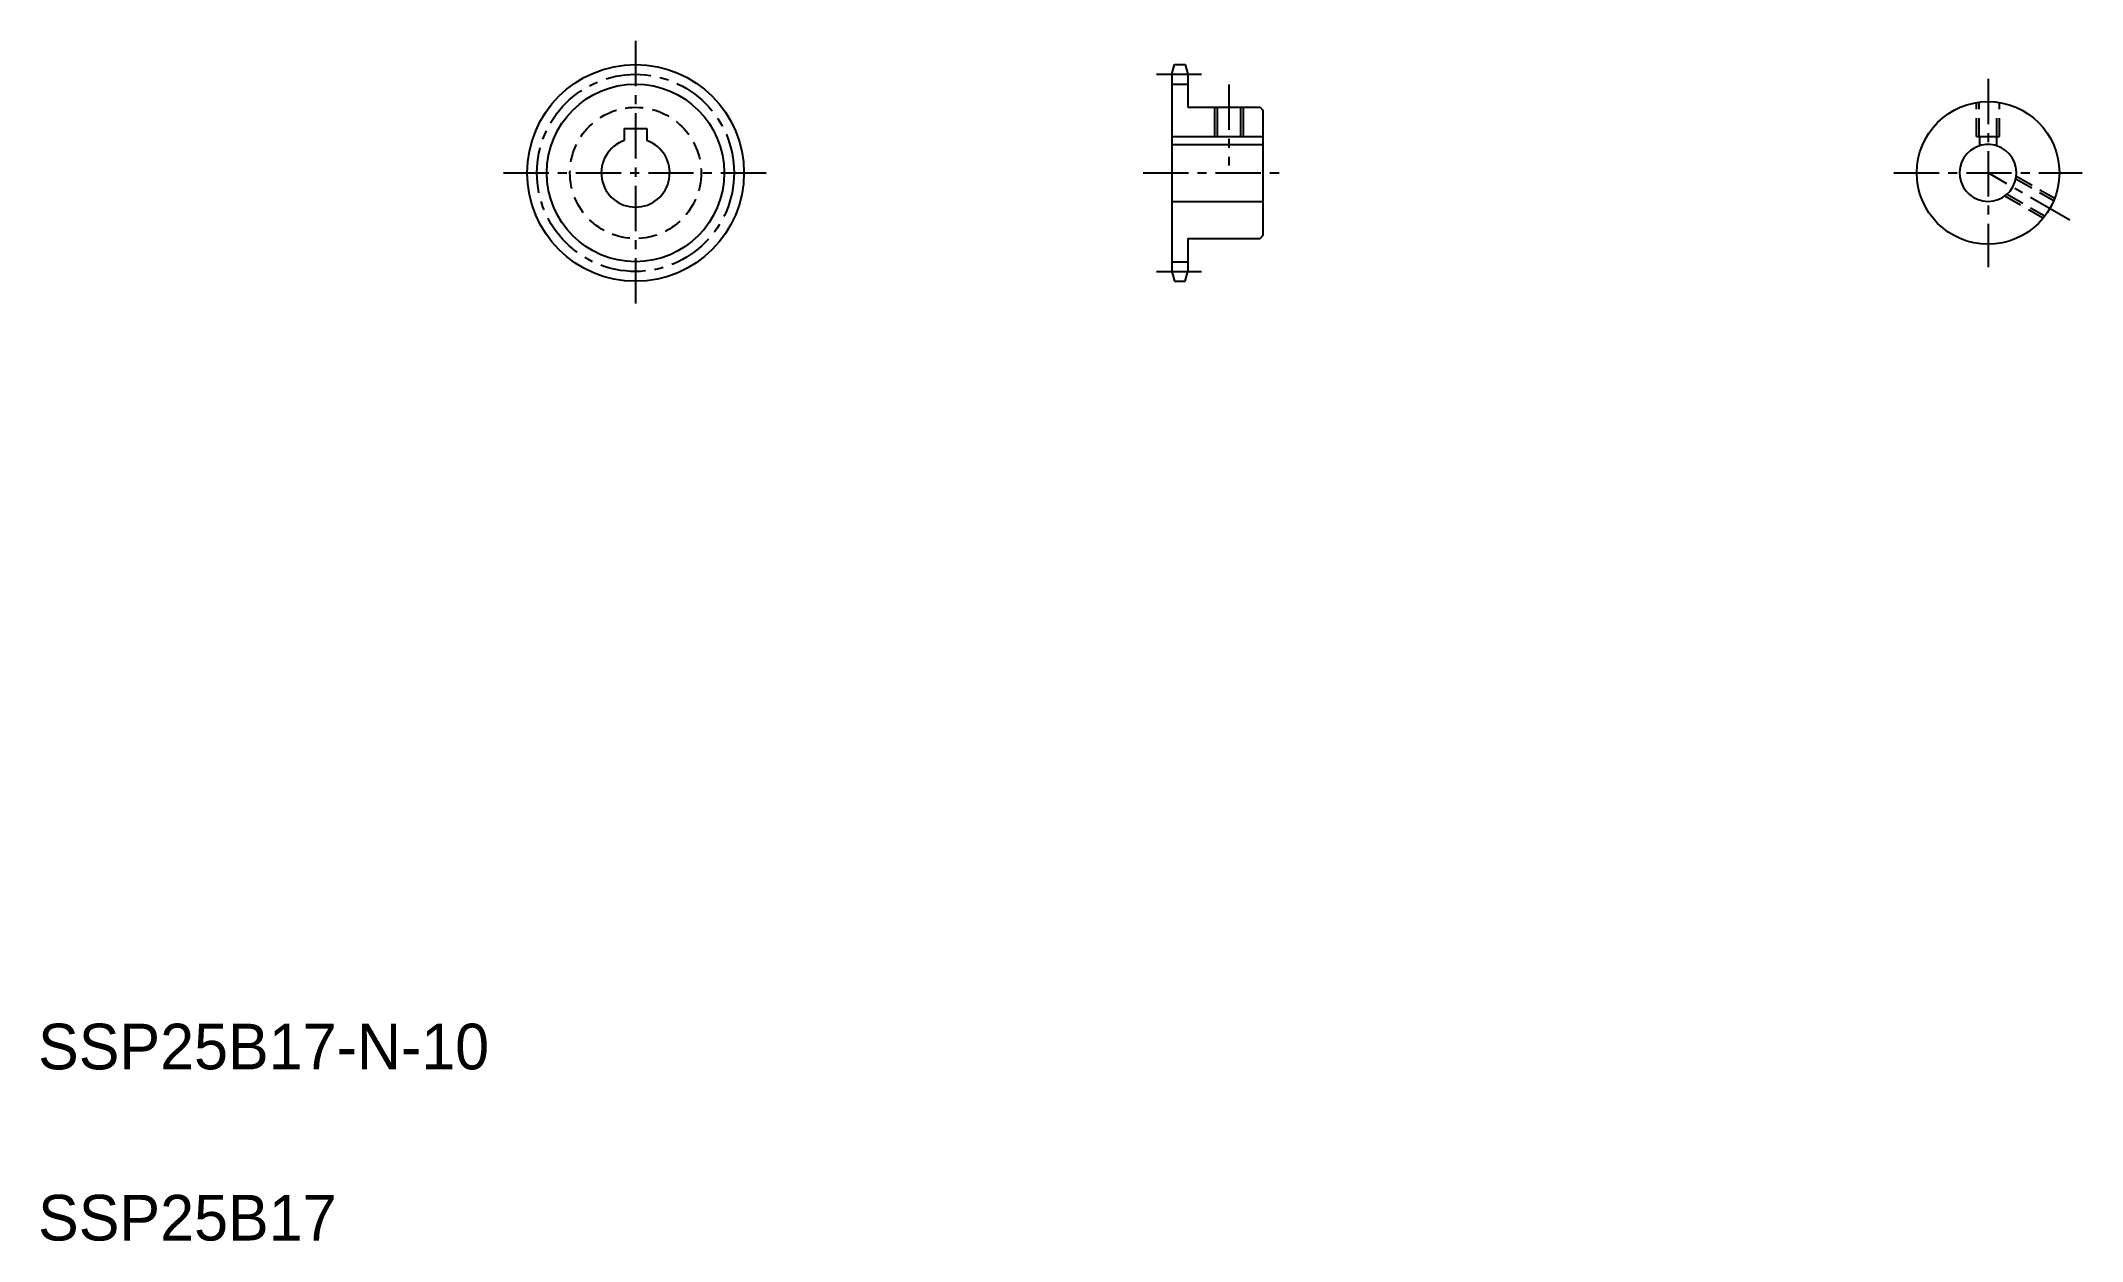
# Model space of a CAD drawing. Extents: x 20 to 378, y 20 to 230.
import ezdxf

# ---------------------------------------------------------------- set-up
doc = ezdxf.new("R2010")
doc.units = 0
doc.header["$LTSCALE"] = 0.25
doc.linetypes.add('CENTER', pattern=[50.8, 31.75, -6.35, 6.35, -6.35])
doc.linetypes.add('DASHED', pattern=[19.05, 12.7, -6.35])
doc.layers.get('0').update_dxf_attribs({"linetype": 'CONTINUOUS'})
doc.layers.add('CENTER', color=1, linetype='CENTER')

msp = doc.modelspace()

# ---------------------------------------------------------------- linework, layer by layer
at = {"color": 7, "linetype": 'CONTINUOUS'}
for p, q in [((218.77, 224.4), (219.23, 226.12)), ((219.23, 226.12), (221.11, 226.12)), ((221.11, 226.12), (221.57, 224.4)), ((218.77, 224.4), (218.77, 189.84)), ((218.77, 222.68), (221.57, 222.68)), ((221.57, 224.4), (221.57, 218.62)), ((221.57, 218.62), (234.27, 218.62)), ((226.72, 218.62), (226.72, 213.52)), ((230.82, 218.62), (230.82, 213.52)), ((234.27, 218.62), (234.77, 218.12)), ((122.76, 214.92), (126.76, 214.92)), ((122.76, 214.92), (122.76, 212.78)), ((126.76, 214.92), (126.76, 212.78)), ((234.77, 218.12), (234.77, 196.12)), ((218.77, 213.52), (234.77, 213.52)), ((218.77, 212.12), (234.77, 212.12)), ((359.9, 213.52), (363.9, 213.52)), ((360.4, 213.52), (360.4, 211.89)), ((363.4, 213.52), (363.4, 211.89)), ((218.77, 202.12), (234.77, 202.12)), ((221.57, 195.62), (234.27, 195.62)), ((221.57, 195.62), (221.57, 189.84)), ((221.57, 194.17), (221.57, 194.17)), ((234.77, 196.12), (234.27, 195.62)), ((218.77, 191.56), (221.57, 191.56)), ((218.77, 189.84), (219.23, 188.12)), ((221.11, 188.12), (221.57, 189.84)), ((221.57, 192.73), (221.57, 192.73)), ((219.23, 188.12), (221.11, 188.12))]:
    msp.add_line(p, q, dxfattribs=at)
at = {"color": 3, "linetype": 'CONTINUOUS'}
for p, q in [((226.27, 218.62), (226.27, 213.52)), ((231.27, 218.62), (231.27, 213.52))]:
    msp.add_line(p, q, dxfattribs=at)
at = {"color": 3, "linetype": 'DASHED'}
for p, q in [((359.9, 213.52), (359.9, 219.46)), ((360.35, 213.52), (360.35, 219.52)), ((363.9, 213.52), (363.9, 219.46)), ((363.45, 213.52), (363.45, 218.05)), ((366.8, 206.08), (373.42, 202.26)), ((366.87, 206.56), (373.59, 202.68)), ((364.87, 203.1), (371.59, 199.22)), ((365.25, 203.4), (371.87, 199.57))]:
    msp.add_line(p, q, dxfattribs=at)
at = {"color": 7, "linetype": 'CONTINUOUS'}
for centre, radius in [((124.76, 207.12), 19), ((361.9, 207.12), 12.5)]:
    msp.add_circle(centre, radius, dxfattribs=at)
at = {"color": 3, "linetype": 'CONTINUOUS'}
msp.add_circle((124.76, 207.12), 15.56, dxfattribs=at)
at = {"color": 3, "linetype": 'DASHED'}
msp.add_circle((124.76, 207.12), 11.5, dxfattribs=at)
at = {"color": 7, "linetype": 'CONTINUOUS'}
for centre, radius, start, end in [((124.76, 207.12), 6, 109.4712, 70.5288), ((361.9, 207.12), 5, 107.4576, 72.5424), ((361.9, 207.12), 5, 72.5424, 107.4576)]:
    msp.add_arc(centre, radius, start, end, dxfattribs=at)
at = {"layer": 'CENTER', "color": 1, "linetype": 'CENTER'}
for p, q in [((124.76, 230.27), (124.76, 183.97)), ((216.1, 224.4), (223.99, 224.4)), ((228.77, 222.62), (228.77, 208.42)), ((361.9, 223.62), (361.9, 190.62)), ((101.61, 207.12), (147.9, 207.12)), ((213.77, 207.12), (238.77, 207.12)), ((345.4, 207.12), (378.4, 207.12)), ((376.22, 198.86), (361.9, 207.12)), ((216.1, 189.84), (223.99, 189.84))]:
    msp.add_line(p, q, dxfattribs=at)
msp.add_circle((124.76, 207.12), 17.28, dxfattribs=at)

# ---------------------------------------------------------------- texts
at = {"color": 7, "linetype": 'CONTINUOUS'}
for s, p in [('SSP25B17-N-10', (20, 50)), ('SSP25B17', (20, 20))]:
    msp.add_text(s, height=8, dxfattribs=at).set_placement(p)

doc.saveas('drawing.dxf')
